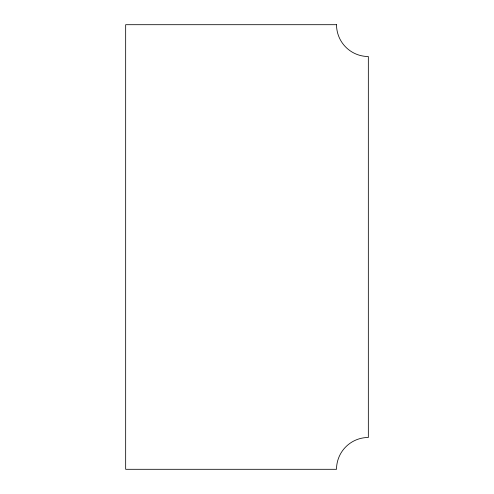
<?xml version="1.0" encoding="UTF-8"?>
<svg xmlns="http://www.w3.org/2000/svg" width="494" height="494" viewBox="0 0 494 494"><rect width="100%" height="100%" fill="white"/><g stroke="black" fill="none" stroke-linecap="round" stroke-linejoin="round"><path stroke-width="0.74" d="M336.519 24.7L125.667 24.7L125.667 469.3L336.519 469.3A31.814 31.814 0 0 1 368.333 437.486L368.333 56.514A31.814 31.814 0 0 1 336.519 24.7"/></g></svg>
